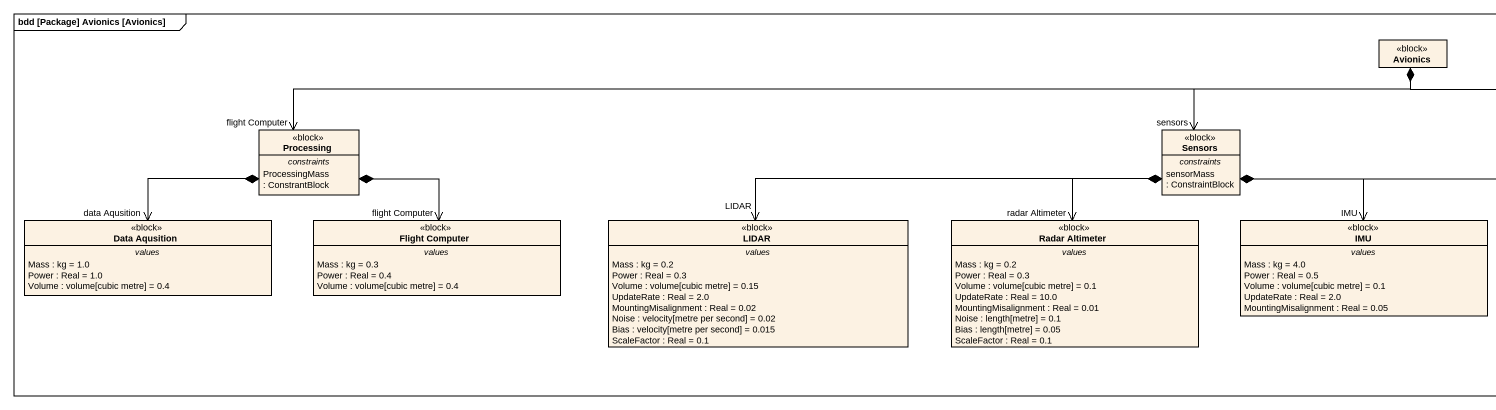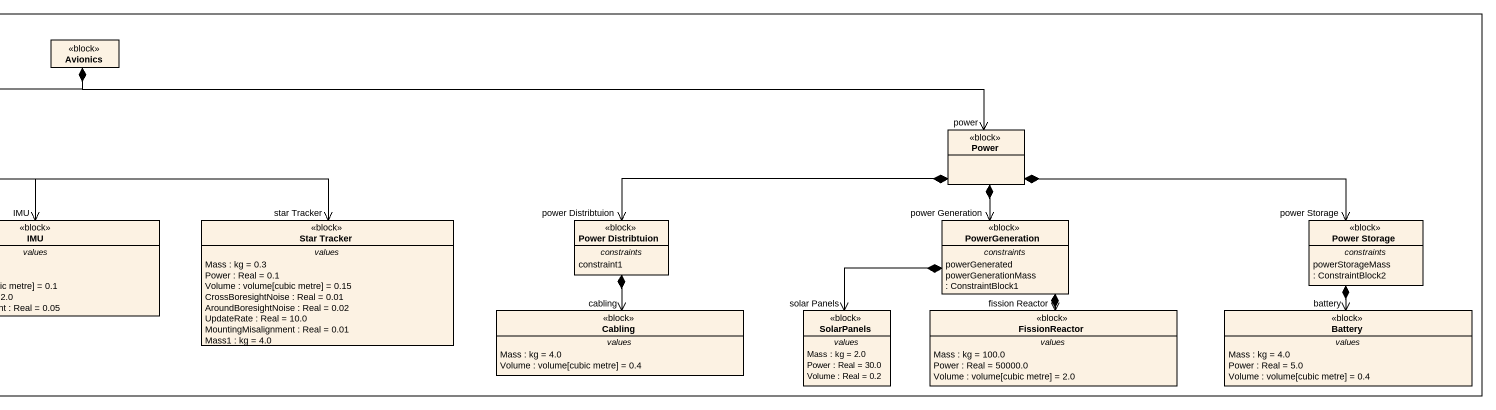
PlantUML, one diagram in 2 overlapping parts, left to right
@startuml
mainframe bdd [Package] Avionics [Avionics]
hide circle
hide empty members
class Avionics <<block>>
class Processing <<block>> {
  -- constraints --
  ProcessingMass
  : ConstrantBlock
}
class Sensors <<block>> {
  -- constraints --
  sensorMass
  : ConstraintBlock
}
class Power <<block>>
class "Data Aqusition" as Data_Aqusition <<block>> {
  -- values --
  Mass : kg = 1.0
  Power : Real = 1.0
  Volume : volume[cubic metre] = 0.4
}
class "Flight Computer" as Flight_Computer <<block>> {
  -- values --
  Mass : kg = 0.3
  Power : Real = 0.4
  Volume : volume[cubic metre] = 0.4
}
class LIDAR <<block>> {
  -- values --
  Mass : kg = 0.2
  Power : Real = 0.3
  Volume : volume[cubic metre] = 0.15
  UpdateRate : Real = 2.0
  MountingMisalignment : Real = 0.02
  Noise : velocity[metre per second] = 0.02
  Bias : velocity[metre per second] = 0.015
  ScaleFactor : Real = 0.1
}
class "Radar Altimeter" as Radar_Altimeter <<block>> {
  -- values --
  Mass : kg = 0.2
  Power : Real = 0.3
  Volume : volume[cubic metre] = 0.1
  UpdateRate : Real = 10.0
  MountingMisalignment : Real = 0.01
  Noise : length[metre] = 0.1
  Bias : length[metre] = 0.05
  ScaleFactor : Real = 0.1
}
class IMU <<block>> {
  -- values --
  Mass : kg = 4.0
  Power : Real = 0.5
  Volume : volume[cubic metre] = 0.1
  UpdateRate : Real = 2.0
  MountingMisalignment : Real = 0.05
}
class "Star Tracker" as Star_Tracker <<block>> {
  -- values --
  Mass : kg = 0.3
  Power : Real = 0.1
  Volume : volume[cubic metre] = 0.15
  CrossBoresightNoise : Real = 0.01
  AroundBoresightNoise : Real = 0.02
  UpdateRate : Real = 10.0
  MountingMisalignment : Real = 0.01
  Mass1 : kg = 4.0
}
class "Power Distribtuion" as Power_Distribtuion <<block>> {
  -- constraints --
  constraint1
}
class PowerGeneration <<block>> {
  -- constraints --
  powerGenerated
  powerGenerationMass
  : ConstraintBlock1
}
class "Power Storage" as Power_Storage <<block>> {
  -- constraints --
  powerStorageMass
  : ConstraintBlock2
}
class Cabling <<block>> {
  -- values --
  Mass : kg = 4.0
  Volume : volume[cubic metre] = 0.4
}
class SolarPanels <<block>> {
  -- values --
  Mass : kg = 2.0
  Power : Real = 30.0
  Volume : Real = 0.2
}
class FissionReactor <<block>> {
  -- values --
  Mass : kg = 100.0
  Power : Real = 50000.0
  Volume : volume[cubic metre] = 2.0
}
class Battery <<block>> {
  -- values --
  Mass : kg = 4.0
  Power : Real = 5.0
  Volume : volume[cubic metre] = 0.4
}
Avionics *-left-> "flight Computer" Processing
Avionics *-left-> "sensors" Sensors
Avionics *-right-> "power" Power
Processing *-left-> "data Aqusition" Data_Aqusition
Processing *--> "flight Computer" Flight_Computer
Sensors *-left-> "LIDAR" LIDAR
Sensors *--> "radar Altimeter" Radar_Altimeter
Sensors *--> "IMU" IMU
Sensors *-right-> "star Tracker" Star_Tracker
Power *-left-> "power Distribtuion" Power_Distribtuion
Power *--> "power Generation" PowerGeneration
Power *-right-> "power Storage" Power_Storage
Power_Distribtuion *--> "cabling" Cabling
PowerGeneration *-left-> "solar Panels" SolarPanels
PowerGeneration *--> "fission Reactor" FissionReactor
Power_Storage *--> "battery" Battery
@enduml
